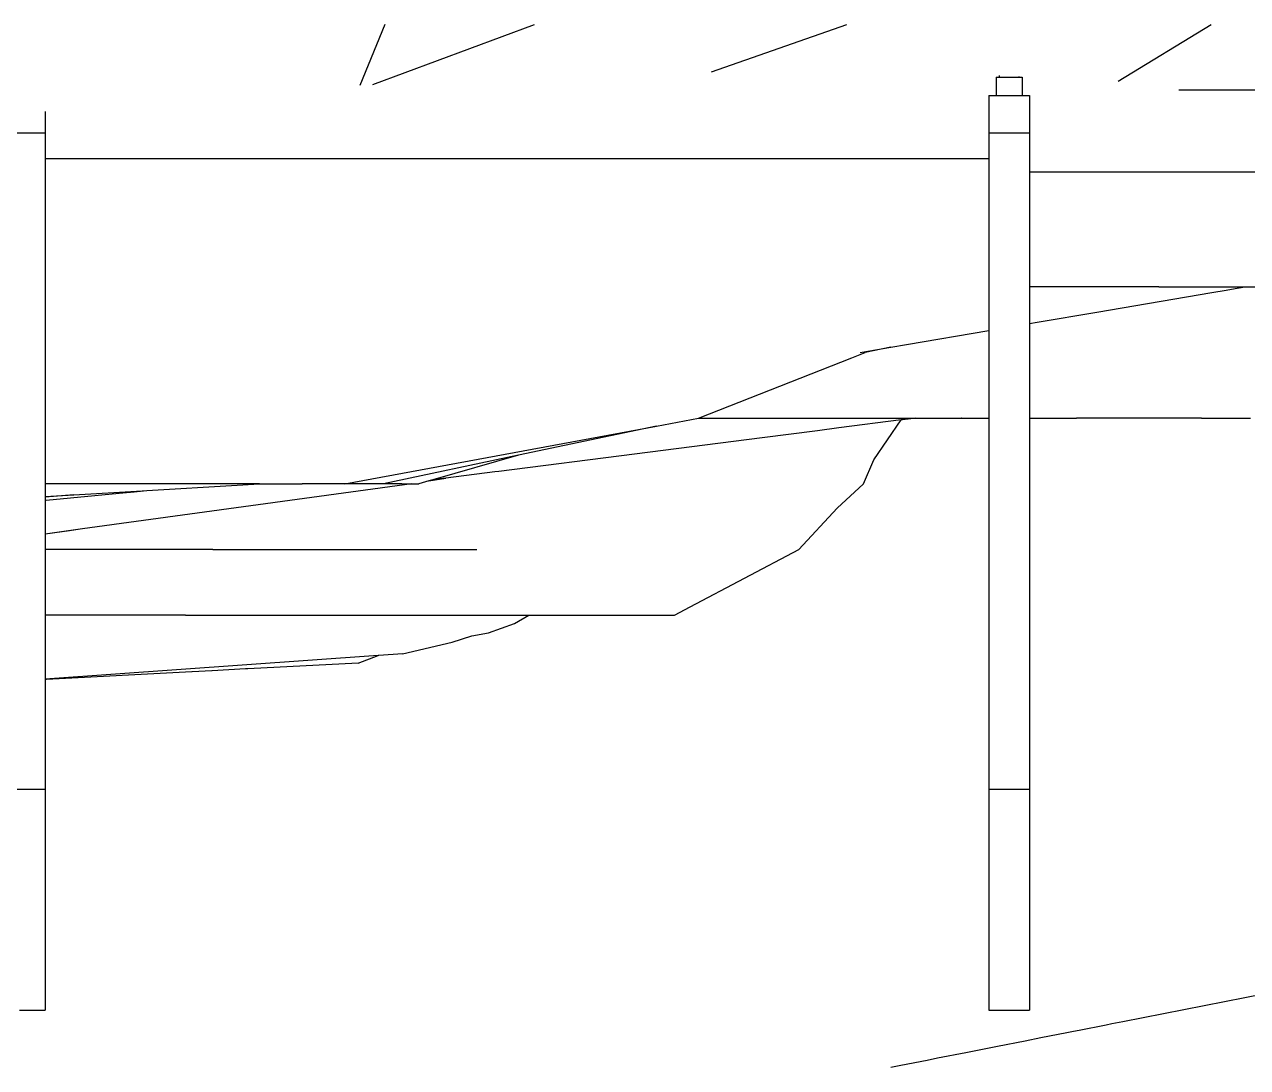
# Model space of a CAD drawing. Extents: x -34 to 34, y -12.8 to 11.9.
# Drawn here: x 3.26 to 21.9, y -12.84 to 3.05 of the extents above; entities that cross this region are included whole.
import ezdxf

# ---------------------------------------------------------------- set-up
doc = ezdxf.new("R2010")
doc.units = 0
doc.layers.get('0').update_dxf_attribs({"linetype": 'CONTINUOUS'})

msp = doc.modelspace()

# ---------------------------------------------------------------- linework, layer by layer
for p, q in [((8.755, 3.053), (8.374, 2.123)), ((8.573, 2.138), (11.035, 3.053)), ((13.734, 2.33), (15.795, 3.053)), ((19.926, 2.188), (21.345, 3.053)), ((18.067, 2.25), (18.067, 1.97)), ((18.067, 2.25), (18.094, 2.25)), ((18.094, 2.25), (18.117, 2.25)), ((18.117, 2.25), (18.117, 2.275)), ((18.117, 2.25), (18.417, 2.25)), ((18.417, 2.25), (18.417, 2.258)), ((18.417, 2.25), (18.467, 2.25)), ((18.467, 2.25), (18.467, 2.23)), ((18.467, 2.23), (18.467, 1.97)), ((23.065, 2.053), (20.85, 2.053)), ((17.957, 1.97), (17.957, 1.4)), ((17.957, 1.97), (18.067, 1.97)), ((18.067, 1.97), (18.467, 1.97)), ((18.467, 1.97), (18.577, 1.97)), ((18.577, 1.97), (18.577, 1.4)), ((3.577, 1.729), (3.577, 1.647)), ((3.577, 1.647), (3.577, 1.4)), ((2.957, 1.4), (3.577, 1.4)), ((3.577, 1.4), (3.577, 1.005)), ((17.957, 1.4), (18.577, 1.4)), ((17.957, 1.4), (17.957, 1.005)), ((18.577, 1.4), (18.577, 0.805)), ((3.665, 1.005), (3.577, 1.005)), ((3.577, 1.005), (3.577, 0.992)), ((3.577, 0.992), (3.577, 0.758)), ((3.911, 1.005), (3.665, 1.005)), ((6.7, 1.005), (3.911, 1.005)), ((6.759, 1.005), (6.7, 1.005)), ((6.981, 1.005), (6.759, 1.005)), ((10.694, 1.005), (6.981, 1.005)), ((10.741, 1.005), (10.694, 1.005)), ((10.919, 1.005), (10.741, 1.005)), ((15.755, 1.005), (10.919, 1.005)), ((15.85, 1.005), (15.755, 1.005)), ((16.041, 1.005), (15.85, 1.005)), ((17.957, 1.005), (16.041, 1.005)), ((17.957, 1.005), (17.957, 0.418)), ((3.577, 0.758), (3.577, 0.276)), ((18.577, 0.805), (22.47, 0.805)), ((18.577, 0.805), (18.577, 0.228)), ((17.957, 0.418), (17.957, 0.053)), ((3.577, 0.276), (3.577, 0.053)), ((18.577, 0.228), (18.577, 0.053)), ((3.577, 0.053), (3.577, -0.571)), ((17.957, 0.053), (17.957, -0.32)), ((18.577, 0.053), (18.577, -0.125)), ((18.577, -0.125), (18.577, -0.615)), ((17.957, -0.32), (17.957, -0.947)), ((3.577, -0.571), (3.577, -0.947)), ((18.577, -0.615), (18.577, -0.947)), ((3.577, -0.947), (3.577, -1.162)), ((17.957, -0.947), (17.957, -1.057)), ((17.957, -1.057), (17.957, -1.094)), ((17.957, -1.094), (17.957, -1.612)), ((20.545, -0.947), (18.577, -0.947)), ((18.577, -0.947), (18.577, -1.506)), ((19.601, -1.331), (21.357, -1.032)), ((20.545, -0.947), (21.855, -0.947)), ((21.357, -1.032), (21.574, -0.995)), ((21.574, -0.995), (21.654, -0.981)), ((21.654, -0.981), (21.855, -0.947)), ((21.855, -0.947), (22.755, -0.947)), ((3.577, -1.162), (3.577, -1.947)), ((18.577, -1.506), (18.694, -1.486)), ((18.694, -1.486), (19.601, -1.331)), ((16.702, -1.826), (17.957, -1.612)), ((17.957, -1.612), (17.957, -1.947)), ((18.577, -1.506), (18.577, -1.947)), ((16.464, -1.867), (16.702, -1.826)), ((3.577, -1.947), (3.577, -2.923)), ((13.535, -2.947), (15.872, -2.027)), ((15.872, -2.027), (16.075, -1.947)), ((15.995, -1.947), (16.464, -1.867)), ((16.464, -1.867), (16.075, -1.947)), ((17.957, -1.947), (17.957, -2.477)), ((18.577, -1.947), (18.577, -2.695)), ((17.957, -2.477), (17.957, -2.947)), ((18.577, -2.695), (18.577, -2.947)), ((3.577, -2.923), (3.577, -2.959)), ((3.577, -2.959), (3.577, -2.979)), ((3.577, -2.979), (3.577, -3.653)), ((12.892, -3.066), (13.535, -2.947)), ((13.535, -2.947), (16.835, -2.947)), ((16.62, -2.974), (15.671, -3.096)), ((16.207, -3.579), (16.62, -2.974)), ((16.64, -2.972), (16.62, -2.974)), ((16.641, -2.972), (16.64, -2.972)), ((16.767, -2.955), (16.641, -2.971)), ((16.641, -2.971), (16.641, -2.972)), ((16.835, -2.947), (16.767, -2.955)), ((16.835, -2.947), (17.119, -2.947)), ((17.119, -2.947), (17.535, -2.947)), ((17.54, -2.947), (17.535, -2.947)), ((17.54, -2.947), (17.781, -2.947)), ((17.781, -2.947), (17.957, -2.947)), ((17.957, -2.947), (17.957, -4.657)), ((18.577, -2.947), (18.777, -2.947)), ((18.577, -2.947), (18.577, -4.372)), ((18.777, -2.947), (18.863, -2.947)), ((18.863, -2.947), (19.03, -2.947)), ((19.03, -2.947), (19.295, -2.947)), ((20.975, -2.947), (19.295, -2.947)), ((21.199, -2.947), (20.975, -2.947)), ((21.199, -2.947), (21.942, -2.947)), ((8.145, -3.947), (12.892, -3.066)), ((12.892, -3.066), (10.791, -3.511)), ((15.347, -3.137), (14.503, -3.245)), ((15.671, -3.096), (15.347, -3.137)), ((14.503, -3.245), (12.557, -3.494)), ((10.791, -3.511), (8.735, -3.947)), ((10.791, -3.511), (9.484, -3.887)), ((12.557, -3.494), (10.492, -3.758)), ((3.577, -3.653), (3.577, -3.947)), ((16.049, -3.947), (16.207, -3.579)), ((9.424, -3.904), (9.275, -3.947)), ((9.424, -3.904), (9.682, -3.861)), ((9.484, -3.887), (9.424, -3.904)), ((9.682, -3.861), (9.484, -3.887)), ((10.428, -3.766), (9.682, -3.861)), ((10.492, -3.758), (10.428, -3.766)), ((6.845, -3.947), (3.577, -3.947)), ((3.577, -3.947), (3.577, -4.142)), ((3.596, -4.196), (4.708, -4.09)), ((4.018, -4.116), (5.057, -4.054)), ((9.165, -3.947), (4.146, -4.634)), ((4.708, -4.09), (4.936, -4.068)), ((4.936, -4.068), (5.129, -4.049)), ((5.057, -4.054), (5.129, -4.049)), ((5.129, -4.049), (6.503, -3.967)), ((6.503, -3.967), (6.845, -3.947)), ((6.845, -3.947), (6.955, -3.947)), ((6.955, -3.947), (7.115, -3.947)), ((7.115, -3.947), (7.495, -3.947)), ((8.145, -3.947), (7.495, -3.947)), ((8.255, -3.947), (8.145, -3.947)), ((8.735, -3.947), (8.255, -3.947)), ((9.015, -3.947), (8.735, -3.947)), ((9.015, -3.947), (9.165, -3.947)), ((9.165, -3.947), (9.275, -3.947)), ((15.647, -4.318), (16.049, -3.947)), ((4.018, -4.116), (3.577, -4.15)), ((3.577, -4.142), (4.018, -4.116)), ((3.577, -4.142), (3.577, -4.15)), ((3.577, -4.15), (3.577, -4.195)), ((3.577, -4.195), (3.577, -4.197)), ((3.577, -4.198), (3.596, -4.196)), ((3.577, -4.197), (3.596, -4.196)), ((3.577, -4.197), (3.577, -4.198)), ((3.577, -4.198), (3.577, -4.23)), ((3.577, -4.23), (3.577, -4.247)), ((3.577, -4.247), (3.577, -4.315)), ((3.577, -4.315), (3.577, -4.335)), ((3.577, -4.335), (3.577, -4.355)), ((3.577, -4.355), (3.577, -4.366)), ((3.577, -4.366), (3.577, -4.38)), ((3.577, -4.38), (3.577, -4.405)), ((3.577, -4.405), (3.577, -4.439)), ((3.577, -4.439), (3.577, -4.483)), ((15.06, -4.947), (15.647, -4.318)), ((18.577, -4.372), (18.577, -4.997)), ((3.577, -4.483), (3.577, -4.542)), ((3.577, -4.542), (3.577, -4.578)), ((3.577, -4.578), (3.577, -4.707)), ((4.146, -4.634), (3.577, -4.716)), ((4.146, -4.634), (3.951, -4.661)), ((17.957, -4.657), (17.957, -6.2)), ((3.951, -4.661), (3.577, -4.712)), ((3.577, -4.707), (3.577, -4.712)), ((3.577, -4.712), (3.577, -4.715)), ((3.577, -4.715), (3.577, -4.716)), ((3.577, -4.716), (3.577, -4.739)), ((3.577, -4.739), (3.577, -4.884)), ((3.577, -4.884), (3.577, -4.947)), ((4.485, -4.947), (3.577, -4.947)), ((3.577, -4.947), (3.577, -5.087)), ((6.135, -4.947), (4.485, -4.947)), ((6.135, -4.947), (10.155, -4.947)), ((13.408, -5.824), (15.06, -4.947)), ((18.577, -4.997), (18.577, -5.198)), ((3.577, -5.087), (3.577, -5.116)), ((3.577, -5.116), (3.577, -5.312)), ((18.577, -5.198), (18.577, -5.851)), ((3.577, -5.312), (3.577, -5.947)), ((4.465, -5.947), (3.577, -5.947)), ((3.577, -5.947), (3.577, -6.352)), ((5.715, -5.947), (4.465, -5.947)), ((5.715, -5.947), (10.947, -5.947)), ((10.732, -6.075), (10.947, -5.947)), ((10.947, -5.947), (10.99, -5.947)), ((10.99, -5.947), (11.47, -5.947)), ((11.47, -5.947), (11.858, -5.947)), ((11.858, -5.947), (12.245, -5.947)), ((12.245, -5.947), (12.574, -5.947)), ((12.574, -5.947), (12.888, -5.947)), ((12.888, -5.947), (13.166, -5.947)), ((13.166, -5.947), (13.408, -5.824)), ((18.577, -5.851), (18.577, -6.204)), ((10.335, -6.22), (10.732, -6.075)), ((9.778, -6.358), (10.078, -6.262)), ((10.078, -6.262), (10.335, -6.22)), ((17.957, -6.2), (17.957, -7.031)), ((18.577, -6.204), (18.577, -6.835)), ((3.577, -6.352), (3.577, -6.443)), ((3.577, -6.443), (3.577, -6.65)), ((9.026, -6.538), (9.778, -6.358)), ((8.655, -6.564), (3.577, -6.925)), ((3.577, -6.65), (3.577, -6.849)), ((8.348, -6.679), (6.668, -6.767)), ((8.348, -6.679), (8.655, -6.564)), ((8.664, -6.563), (8.655, -6.564)), ((9.026, -6.538), (8.664, -6.563)), ((8.664, -6.563), (8.664, -6.563)), ((8.664, -6.563), (8.664, -6.563)), ((3.577, -6.849), (3.577, -6.861)), ((3.577, -6.861), (3.577, -6.916)), ((5.816, -6.811), (3.601, -6.927)), ((5.821, -6.811), (5.816, -6.811)), ((6.119, -6.795), (5.821, -6.811)), ((6.125, -6.795), (6.119, -6.795)), ((6.631, -6.769), (6.125, -6.795)), ((6.668, -6.767), (6.631, -6.769)), ((18.577, -6.835), (18.577, -8.6)), ((3.577, -6.916), (3.577, -6.919)), ((3.577, -6.919), (3.577, -6.925)), ((3.577, -6.925), (3.577, -6.928)), ((3.601, -6.927), (3.577, -6.928)), ((3.577, -6.928), (3.577, -7.403)), ((17.957, -7.031), (17.957, -8.6)), ((3.577, -7.403), (3.577, -8.6)), ((2.957, -8.6), (3.577, -8.6)), ((3.577, -8.6), (3.577, -10.371)), ((17.957, -8.6), (18.577, -8.6)), ((17.957, -8.6), (17.957, -8.669)), ((17.957, -8.669), (17.957, -11.229)), ((18.577, -8.6), (18.577, -9.548)), ((18.577, -9.548), (18.577, -10.703)), ((3.577, -10.371), (3.577, -11.97)), ((18.577, -10.703), (18.577, -11.04)), ((18.577, -11.04), (18.577, -11.97)), ((17.957, -11.229), (17.957, -11.97)), ((22.167, -11.717), (19.998, -12.145)), ((3.188, -11.97), (3.494, -11.97)), ((3.494, -11.97), (3.577, -11.97)), ((17.957, -11.97), (18.032, -11.97)), ((18.032, -11.97), (18.44, -11.97)), ((18.44, -11.97), (18.461, -11.97)), ((18.461, -11.97), (18.577, -11.97)), ((19.248, -12.293), (19.143, -12.314)), ((19.332, -12.277), (19.248, -12.293)), ((19.745, -12.195), (19.332, -12.277)), ((19.831, -12.178), (19.745, -12.195)), ((19.998, -12.145), (19.831, -12.178)), ((18.509, -12.439), (18.088, -12.522)), ((18.75, -12.391), (18.509, -12.439)), ((19.143, -12.314), (18.75, -12.391)), ((17.607, -12.617), (17.175, -12.702)), ((17.734, -12.592), (17.607, -12.617)), ((18.088, -12.522), (17.734, -12.592)), ((16.616, -12.812), (16.463, -12.842)), ((17.018, -12.733), (16.616, -12.812)), ((17.175, -12.702), (17.018, -12.733))]:
    msp.add_line(p, q)

doc.saveas('drawing.dxf')
